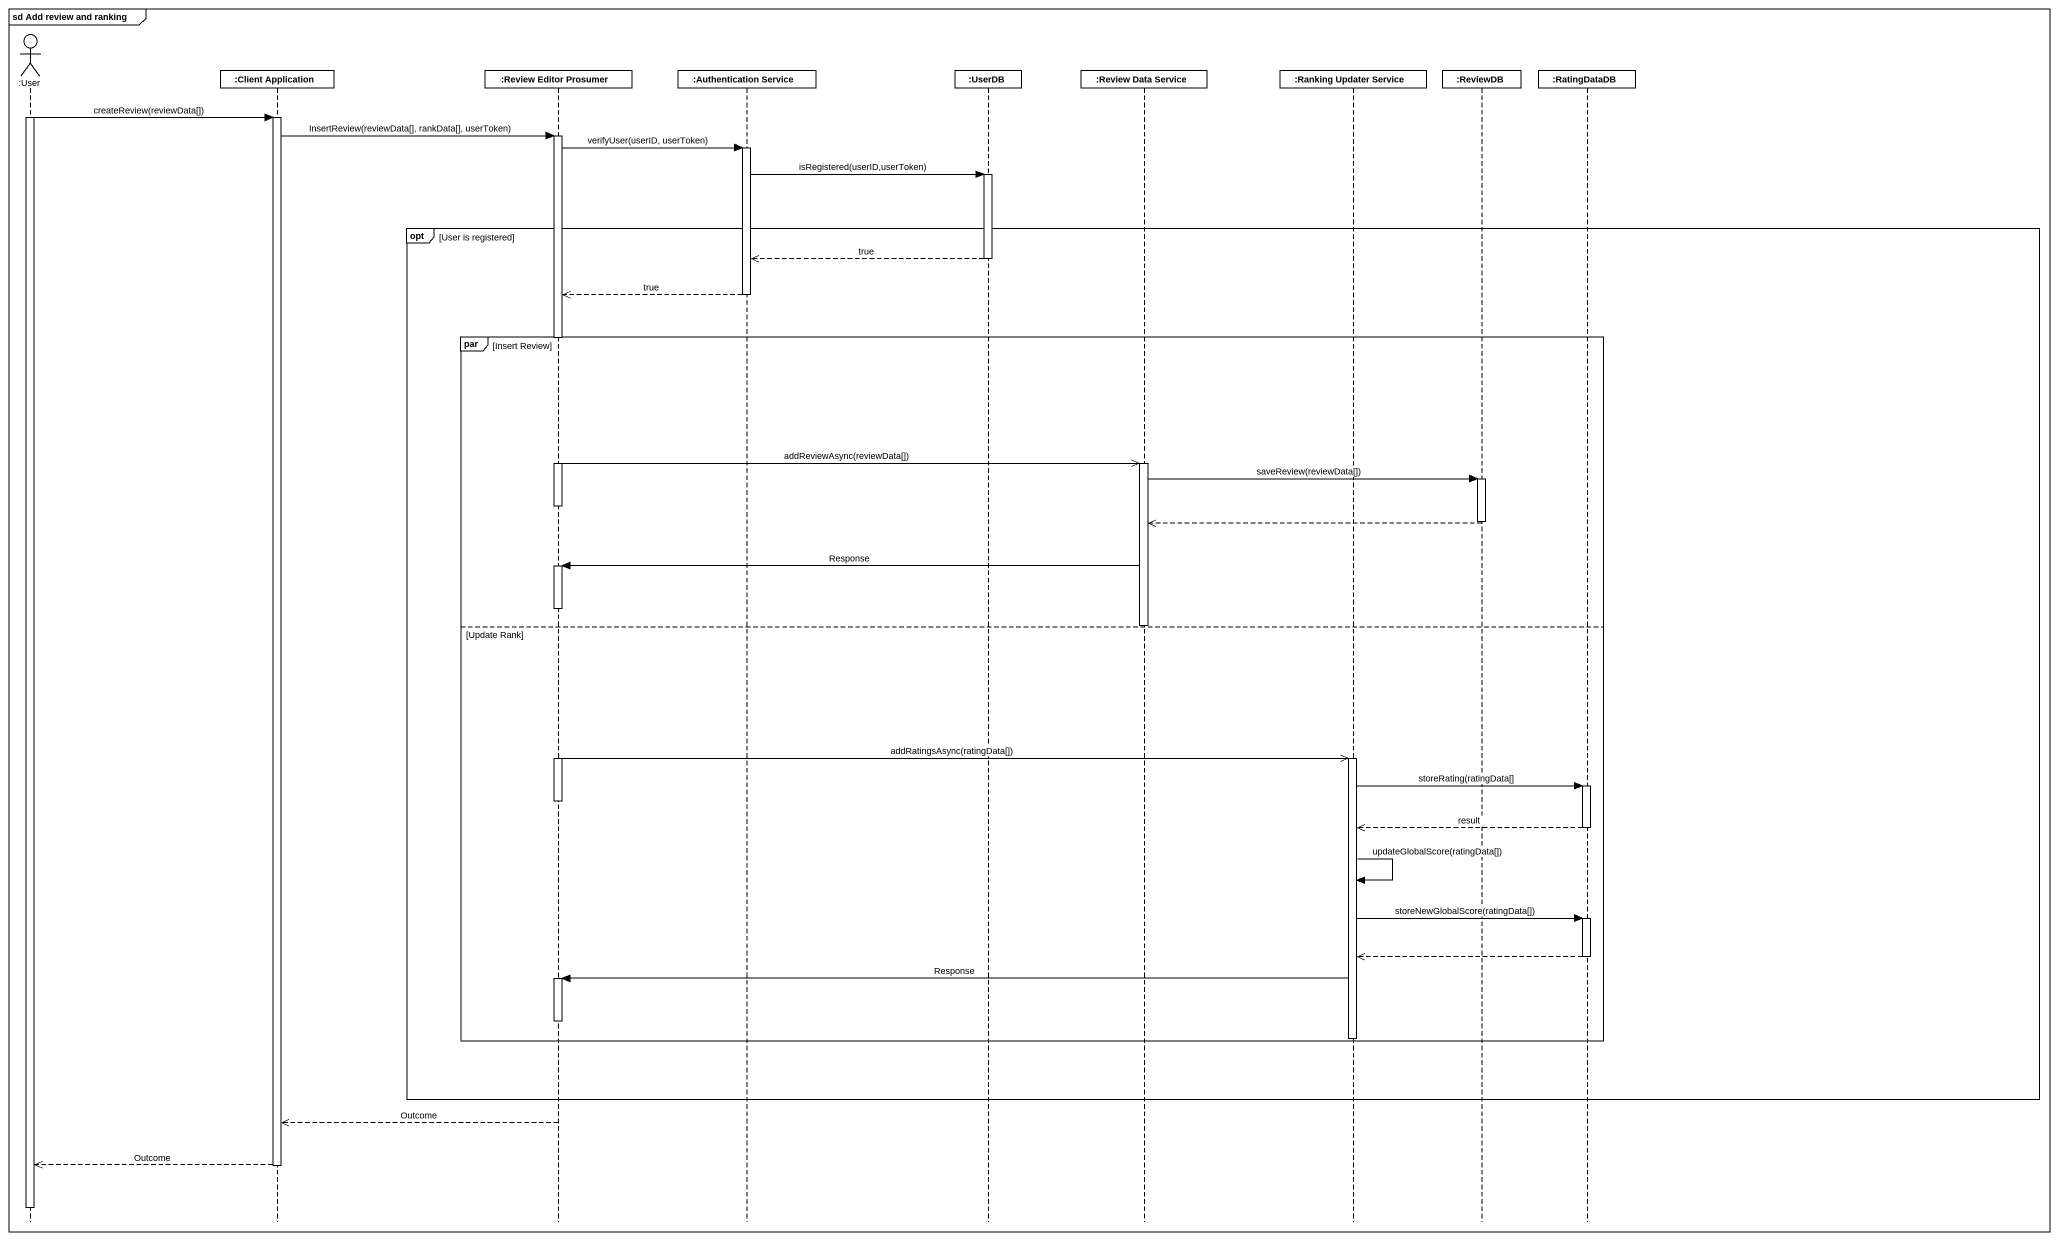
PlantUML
@startuml
mainframe sd Add review and ranking
hide footbox
actor ":User" as User
participant ":Client Application" as Client_Application
participant ":Review Editor Prosumer" as Review_Editor_Prosumer
participant ":Authentication Service" as Authentication_Service
participant ":UserDB" as UserDB
participant ":Review Data Service" as Review_Data_Service
participant ":Ranking Updater Service" as Ranking_Updater_Service
participant ":ReviewDB" as ReviewDB
participant ":RatingDataDB" as RatingDataDB

activate User
User -> Client_Application : createReview(reviewData[])
activate Client_Application
Client_Application -> Review_Editor_Prosumer : InsertReview(reviewData[], rankData[], userToken)
activate Review_Editor_Prosumer
Review_Editor_Prosumer -> Authentication_Service : verifyUser(userID, userToken)
activate Authentication_Service
Authentication_Service -> UserDB : isRegistered(userID,userToken)
activate UserDB
opt User is registered
  UserDB -->> Authentication_Service : true
  deactivate UserDB
  Authentication_Service -->> Review_Editor_Prosumer : true
  deactivate Authentication_Service
  par Insert Review
    Review_Editor_Prosumer ->> Review_Data_Service : addReviewAsync(reviewData[])
    activate Review_Data_Service
    Review_Data_Service -> ReviewDB : saveReview(reviewData[])
    activate ReviewDB
    deactivate Review_Editor_Prosumer
    deactivate ReviewDB
    ReviewDB -->> Review_Data_Service
    Review_Data_Service -> Review_Editor_Prosumer : Response
    activate Review_Editor_Prosumer
    deactivate Review_Data_Service
  else Update Rank
    Review_Editor_Prosumer ->> Ranking_Updater_Service : addRatingsAsync(ratingData[])
    activate Ranking_Updater_Service
    Ranking_Updater_Service -> RatingDataDB : storeRating(ratingData[]
    activate RatingDataDB
    deactivate Review_Editor_Prosumer
    RatingDataDB -->> Ranking_Updater_Service : result
    deactivate RatingDataDB
    Ranking_Updater_Service -> Ranking_Updater_Service : updateGlobalScore(ratingData[])
    Ranking_Updater_Service -> RatingDataDB : storeNewGlobalScore(ratingData[])
    activate RatingDataDB
    RatingDataDB -->> Ranking_Updater_Service
    deactivate RatingDataDB
    Ranking_Updater_Service -> Review_Editor_Prosumer : Response
    activate Review_Editor_Prosumer
    deactivate Review_Editor_Prosumer
    deactivate Ranking_Updater_Service
  end
end
Review_Editor_Prosumer -->> Client_Application : Outcome
Client_Application -->> User : Outcome
deactivate Client_Application
deactivate User
@enduml
